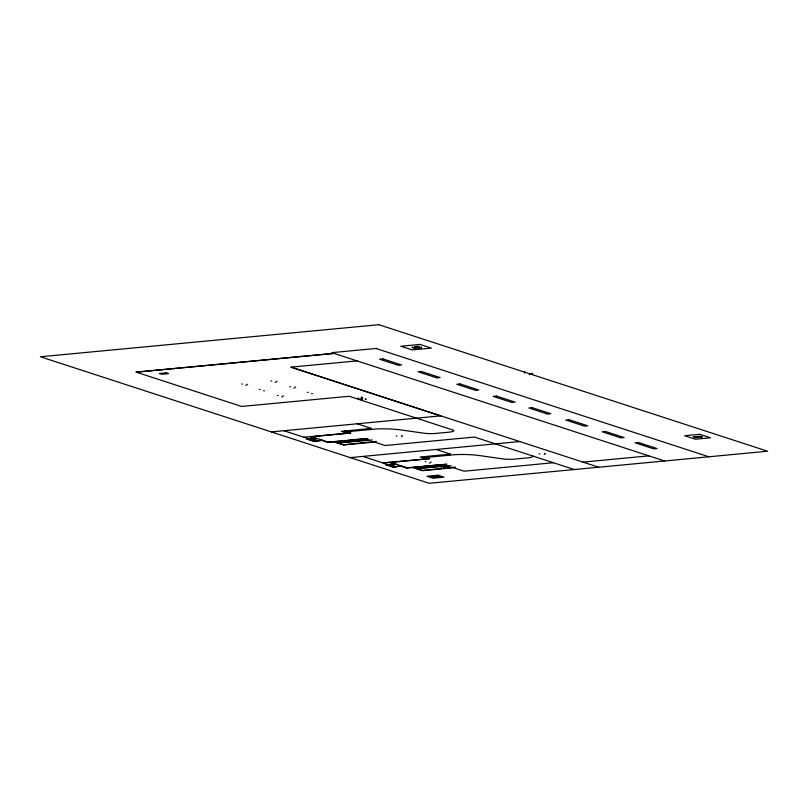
<?xml version="1.0" encoding="UTF-8"?>
<svg xmlns="http://www.w3.org/2000/svg" width="808" height="808" viewBox="0 0 808 808"><rect width="100%" height="100%" fill="white"/><g stroke="black" fill="none" stroke-linecap="round" stroke-linejoin="round"><path stroke-width="1.21" d="M421.433 346.945L421.392 347.753L414.645 348.389L412.252 347.612L412.292 346.804M414.645 348.389L414.676 347.581M421.392 347.753L419.009 346.975L419.039 346.167M524.483 372.912L524.766 371.529L524.645 372.821M531.593 373.357L532.725 373.579L529.351 374.579L532.209 373.649L530.3 374.165M448.188 466.782L448.47 466.751M449.288 466.549L448.652 467.004M449.086 466.913L449.49 466.57A1.06 0.838 -72 0 1 448.218 467.085M357.197 423.786L371.508 428.442L370.539 429.523L343.642 432.078M436.118 449.47L450.44 454.126L449.46 455.207L422.574 457.762M446.571 465.782L446.854 465.873M446.622 465.903L445.642 465.953M396.809 436.229L396.152 435.987M539.805 453.975L539.087 453.773M544.905 454.49L544.39 454.308M247.622 384.406L247.016 384.366M276.962 381.386L276.356 381.346M295.718 387.113L295.112 387.072M283.457 395.9L282.851 395.859M431.199 462.105L430.593 462.055M242.38 384.042L241.602 384.002M246.561 385.355L245.773 385.295M271.72 381.022L270.933 380.982M260.237 389.517L259.449 389.476M275.902 382.336L275.114 382.275M264.418 390.83L263.63 390.779M290.476 386.749L289.698 386.709M278.215 395.536L277.427 395.496M294.657 388.062L293.87 388.002M282.396 396.849L281.608 396.789M308.232 392.355L307.454 392.314M312.423 393.658L311.636 393.607M425.957 461.732L425.18 461.691M430.139 463.045L429.351 462.994M402.485 435.623L401.899 435.613M545.42 453.409L544.845 453.399M448.864 466.792L449.399 466.701M361.742 399.829L362.024 399.142L361.439 399.041M401.899 436.724L401.445 436.532M531.755 374.043L532.189 373.761M441.431 466.761L441.239 466.812A1.06 0.838 -72 0 0 442.047 466.782M376.75 348.399L331.755 352.662L664.61 460.974M333.936 353.369L136.097 372.114L241.632 406.454L349.177 396.274L453.844 430.331A11.524 2.272 2.7 0 1 449.026 432.169L435.754 433.421A13.261 2.626 2.7 0 1 425.099 433.361L403.212 430.26A28.331 5.595 2.7 0 0 370.539 429.523L368.185 428.765M136.209 372.155L334.068 353.409M414.544 346.592L417.918 346.268M412.252 347.612L419.009 346.975M357.035 360.883L290.88 367.155L440.613 415.888M271.326 431.926L440.835 415.857M371.508 428.442L341.299 431.31L347.177 433.219M303.919 437.219L350.5 432.906M310.817 436.815L350.854 433.027L344.622 430.997M316.049 438.522L306.373 438.966L314.494 441.602L321.907 440.431M283.962 430.725L309.868 439.158L317.463 438.633M322.15 440.158L315.463 440.976L316.726 441.39M327.27 442.168L367.892 438.572L356.217 439.431M355.076 439.784L327.856 442.36L321.321 440.239M347.894 441.027L353.763 440.724L348.48 441.219M372.236 439.986L338.138 442.925L343.733 444.743L376.407 441.35M374.528 442.067L343.491 445.006L333.664 441.814M350.248 457.611L519.756 441.552M450.44 454.126L420.221 456.995L426.109 458.904M382.851 462.913L429.422 458.591M389.739 462.499L429.775 458.712L423.544 456.682M394.971 464.206L385.305 464.651L393.415 467.287L400.839 466.115M362.883 456.409L388.799 464.842L396.395 464.317M401.081 465.842L394.385 466.66L395.647 467.075M406.202 467.852L446.824 464.257L435.138 465.115M434.007 465.469L406.788 468.044L400.243 465.923M426.816 466.721L432.694 466.408L427.402 466.903M451.157 465.671L417.069 468.61L422.655 470.428L455.419 467.054M453.46 467.751L422.412 470.69L412.585 467.499M553.419 462.731L464.065 471.205L452.248 467.357M582.962 462.115L648.895 455.864M310.959 439.249L311.484 439.199M389.89 464.933L390.416 464.883M376.003 348.47L708.858 456.783M291.102 367.135L598.688 467.236M574.326 469.539L474.488 437.047L385.133 445.521L373.316 441.673M447.117 454.45L449.46 455.207A28.331 5.595 2.7 0 1 482.134 455.944L504.02 459.045A13.261 2.626 2.7 0 0 514.676 459.106L527.947 457.853A11.524 2.272 2.7 0 0 532.765 456.015M364.711 438.875L369.175 440.279M443.632 464.56L448.107 465.964M363.873 438.946L366.943 439.946L358.146 440.784L354.49 439.592M442.804 464.63L445.864 465.63L437.067 466.469L433.421 465.277M446.743 465.984L445.824 465.822M353.662 439.673L357.318 440.855L353.49 441.219L354.076 441.41M432.593 465.358L436.239 466.539L432.421 466.903L433.007 467.095M351.046 439.916L351.642 440.108M429.977 465.6L430.563 465.792M346.541 440.592L350.187 441.784M425.462 466.277L429.119 467.468M345.713 440.673L349.359 441.855M424.634 466.357L428.291 467.539M347.006 442.087L337.552 442.734L334.492 441.734M425.927 467.771L416.484 468.418L413.423 467.418M311.646 436.734L328.099 442.097M390.577 462.418L407.03 467.781M310.232 436.623L316.635 438.714M389.153 462.307L395.556 464.398M307.212 438.885L309.646 439.673A5.09 1.01 2.7 0 0 315.14 439.835A5.09 1.01 2.7 0 0 312.888 440.734L315.322 441.522M386.133 464.57L388.567 465.358A5.09 1.01 2.7 0 0 394.072 465.519A5.09 1.01 2.7 0 0 391.819 466.418L394.254 467.206M361.974 399.142L361.307 398.768L361.762 398.99M446.885 465.812A1.06 0.838 -72 0 1 445.683 466.267M447.279 465.943A1.06 0.838 -72 0 1 446.077 466.388M449.672 466.994A1.06 0.838 -72 0 1 448.622 467.216M441.643 466.65A1.06 0.838 -72 0 1 440.784 466.701M444.794 467.67A1.06 0.838 -72 0 1 443.925 467.721M444.39 467.539A1.06 0.838 -72 0 1 443.531 467.59M358.479 398.425A1.06 0.606 84.6 0 1 357.863 398.253M359.045 398.364A1.06 0.606 84.6 0 1 358.429 398.203M362.075 398.081A1.06 0.606 84.6 0 1 361.196 397.203M362.641 398.031A1.06 0.606 84.6 0 1 361.762 397.152M362.408 399.485A1.06 0.606 84.6 0 1 361.58 398.869M361.843 399.536A1.06 0.606 84.6 0 1 360.964 398.657M366.287 399.112A1.06 0.606 84.6 0 1 365.681 398.95M365.731 399.162A1.06 0.606 84.6 0 1 365.115 399M700.041 436.249L693.395 436.916L695.85 437.684L702.495 437.017L700.041 436.249M378.841 324.705L40.4 356.772L429.179 483.295L767.6 451.218L378.841 324.705M419.998 344.41L400.819 346.228L412.211 349.935L431.391 348.117L419.998 344.41M166.105 372.852L159.358 373.498L161.741 374.276L168.488 373.629L166.105 372.852M382.901 358.904L379.619 359.217L398.294 365.297L401.586 364.984L382.901 358.904M421.412 371.488L418.12 371.801L436.805 377.881L440.087 377.568L421.412 371.488M460.126 383.951L456.843 384.265L475.518 390.345L478.811 390.032L460.126 383.951M496.405 396.051L493.112 396.364L511.797 402.445L515.09 402.131L496.405 396.051M532.159 407.656L528.866 407.969L547.551 414.049L550.844 413.736L532.159 407.656M569.074 419.736L565.782 420.049L584.467 426.129L587.759 425.816L569.074 419.736M605.445 431.462L602.152 431.775L620.837 437.855L624.119 437.542L605.445 431.462M699.869 434.31L684.689 435.744L695.425 439.239L710.606 437.805L699.869 434.31M638.37 442.481L635.088 442.784L653.773 448.864L657.055 448.551L638.37 442.481M437.966 475.205L426.967 476.245L433.048 478.225L444.036 477.174L437.966 475.205M437.855 476.084L431.108 476.72L433.492 477.498L440.249 476.861L437.855 476.084"/></g></svg>
